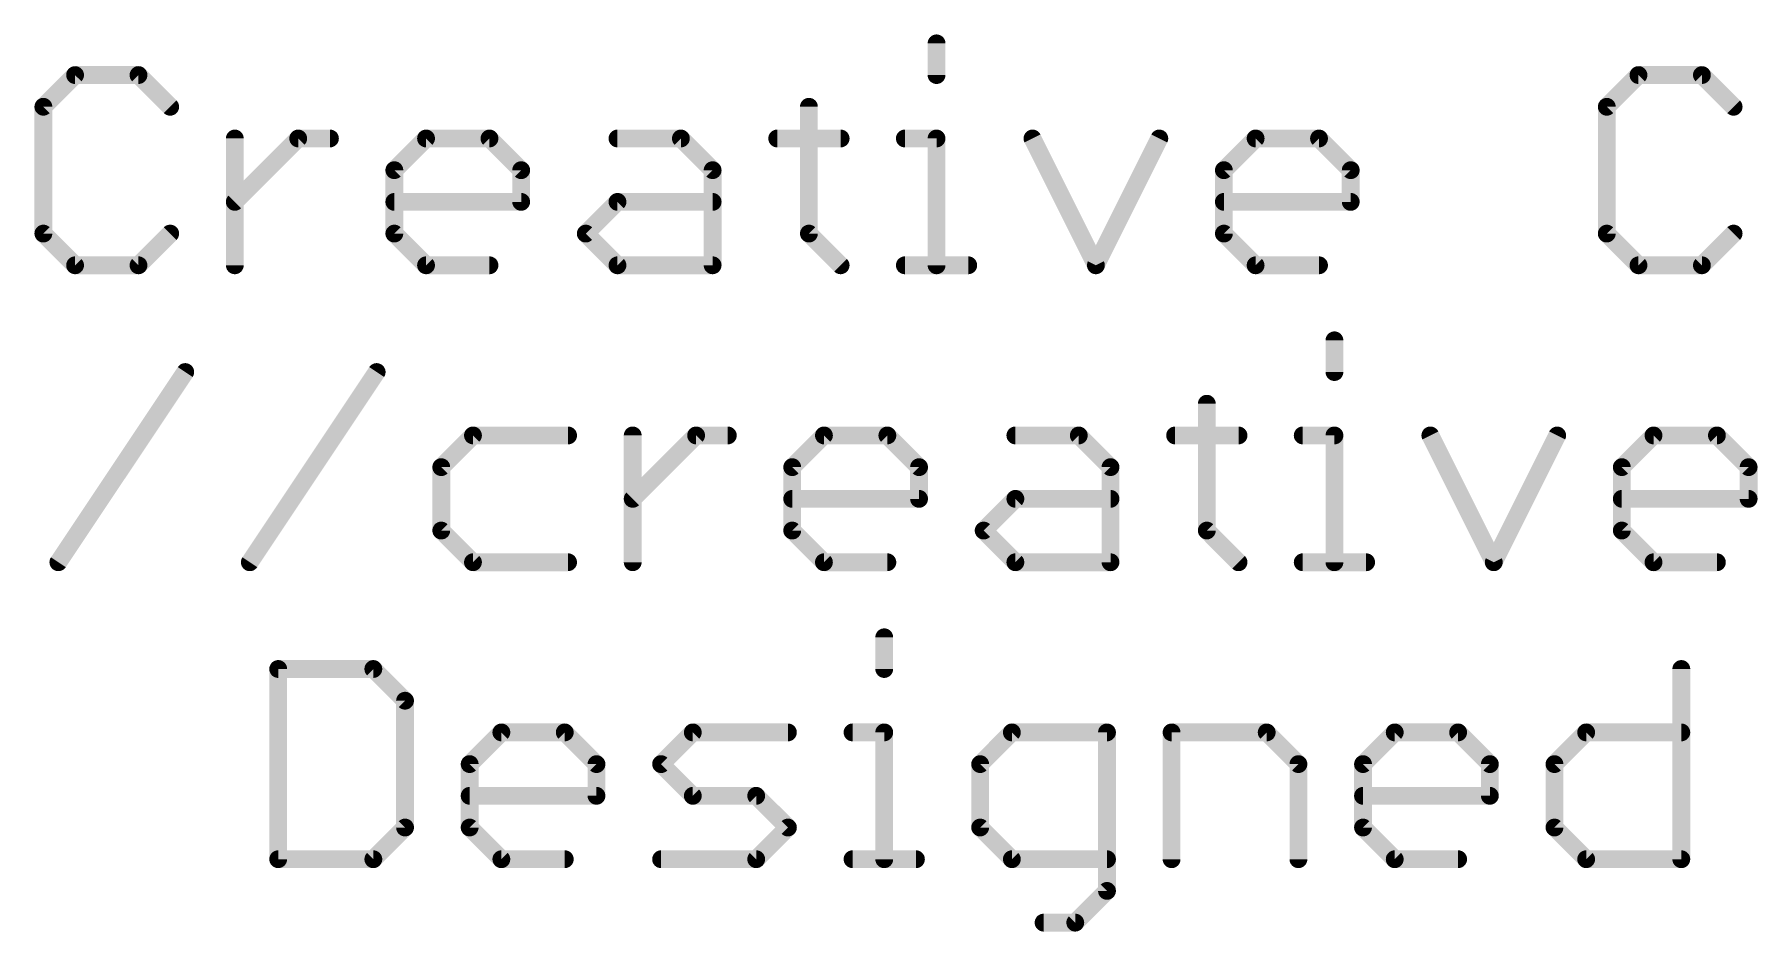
# Model space of a CAD drawing. Extents: x -45 to 62, y -39 to 23.
# Drawn here: x -15 to -0.26, y -38.64 to -30.97 of the extents above; entities that cross this region are included whole.
import ezdxf

# ---------------------------------------------------------------- set-up
doc = ezdxf.new("R2010")
doc.units = 0
doc.layers.add('51', color=53, linetype='CONTINUOUS')

msp = doc.modelspace()

# ---------------------------------------------------------------- linework, layer by layer
at = {"layer": '51', "const_width": 0.1524}
for points in [[(-7.2856, -31.0456), (-7.2856, -31.3168)], [(-14.6528, -31.3168), (-14.924, -31.588)], [(-14.1105, -31.3168), (-14.6528, -31.3168)], [(-13.8393, -31.588), (-14.1105, -31.3168)], [(-1.2827, -31.3168), (-1.5539, -31.588)], [(-0.7404, -31.3168), (-1.2827, -31.3168)], [(-0.4692, -31.588), (-0.7404, -31.3168)], [(-14.924, -31.588), (-14.924, -32.6726)], [(-8.3771, -31.588), (-8.3771, -32.6726)], [(-1.5539, -31.588), (-1.5539, -32.6726)], [(-13.2868, -32.9438), (-13.2868, -31.8591)], [(-13.2868, -32.4015), (-12.7445, -31.8591)], [(-12.7445, -31.8591), (-12.4733, -31.8591)], [(-11.9225, -32.1303), (-11.6514, -31.8591)], [(-11.6514, -31.8591), (-11.109, -31.8591)], [(-11.109, -31.8591), (-10.8379, -32.1303)], [(-10.0142, -31.8591), (-9.4719, -31.8591)], [(-9.4719, -31.8591), (-9.2007, -32.1303)], [(-8.6482, -31.8591), (-8.1059, -31.8591)], [(-7.5568, -31.8591), (-7.2856, -31.8591)], [(-7.2856, -31.8591), (-7.2856, -32.9438)], [(-6.4653, -31.8591), (-5.923, -32.9438)], [(-5.923, -32.9438), (-5.3807, -31.8591)], [(-4.8282, -32.1303), (-4.557, -31.8591)], [(-4.557, -31.8591), (-4.0147, -31.8591)], [(-4.0147, -31.8591), (-3.7435, -32.1303)], [(-11.9225, -32.6726), (-11.9225, -32.1303)], [(-10.8379, -32.1303), (-10.8379, -32.4015)], [(-9.2007, -32.1303), (-9.2007, -32.9438)], [(-4.8282, -32.6726), (-4.8282, -32.1303)], [(-3.7435, -32.1303), (-3.7435, -32.4015)], [(-10.8379, -32.4015), (-11.9225, -32.4015)], [(-10.2854, -32.6726), (-10.0142, -32.4015)], [(-10.0142, -32.4015), (-9.2007, -32.4015)], [(-3.7435, -32.4015), (-4.8282, -32.4015)], [(-14.924, -32.6726), (-14.6528, -32.9438)], [(-14.1105, -32.9438), (-13.8393, -32.6726)], [(-11.6514, -32.9438), (-11.9225, -32.6726)], [(-10.0142, -32.9438), (-10.2854, -32.6726)], [(-8.3771, -32.6726), (-8.1059, -32.9438)], [(-4.557, -32.9438), (-4.8282, -32.6726)], [(-1.5539, -32.6726), (-1.2827, -32.9438)], [(-0.7404, -32.9438), (-0.4692, -32.6726)], [(-14.6528, -32.9438), (-14.1105, -32.9438)], [(-11.109, -32.9438), (-11.6514, -32.9438)], [(-9.2007, -32.9438), (-10.0142, -32.9438)], [(-7.5568, -32.9438), (-7.0145, -32.9438)], [(-4.0147, -32.9438), (-4.557, -32.9438)], [(-1.2827, -32.9438), (-0.7404, -32.9438)], [(-3.8829, -33.5856), (-3.8829, -33.8568)], [(-14.7956, -35.4838), (-13.7109, -33.8568)], [(-13.1584, -35.4838), (-12.0738, -33.8568)], [(-4.9743, -34.128), (-4.9743, -35.2126)], [(-11.2501, -34.3991), (-11.5213, -34.6703)], [(-10.4366, -34.3991), (-11.2501, -34.3991)], [(-9.8841, -35.4838), (-9.8841, -34.3991)], [(-9.8841, -34.9415), (-9.3418, -34.3991)], [(-9.3418, -34.3991), (-9.0706, -34.3991)], [(-8.5198, -34.6703), (-8.2486, -34.3991)], [(-8.2486, -34.3991), (-7.7063, -34.3991)], [(-7.7063, -34.3991), (-7.4352, -34.6703)], [(-6.6115, -34.3991), (-6.0692, -34.3991)], [(-6.0692, -34.3991), (-5.798, -34.6703)], [(-5.2455, -34.3991), (-4.7032, -34.3991)], [(-4.1541, -34.3991), (-3.8829, -34.3991)], [(-3.8829, -34.3991), (-3.8829, -35.4838)], [(-3.0626, -34.3991), (-2.5203, -35.4838)], [(-2.5203, -35.4838), (-1.978, -34.3991)], [(-1.4255, -34.6703), (-1.1543, -34.3991)], [(-1.1543, -34.3991), (-0.612, -34.3991)], [(-0.612, -34.3991), (-0.3408, -34.6703)], [(-11.5213, -34.6703), (-11.5213, -35.2126)], [(-8.5198, -35.2126), (-8.5198, -34.6703)], [(-7.4352, -34.6703), (-7.4352, -34.9415)], [(-5.798, -34.6703), (-5.798, -35.4838)], [(-1.4255, -35.2126), (-1.4255, -34.6703)], [(-0.3408, -34.6703), (-0.3408, -34.9415)], [(-7.4352, -34.9415), (-8.5198, -34.9415)], [(-6.8827, -35.2126), (-6.6115, -34.9415)], [(-6.6115, -34.9415), (-5.798, -34.9415)], [(-0.3408, -34.9415), (-1.4255, -34.9415)], [(-11.5213, -35.2126), (-11.2501, -35.4838)], [(-8.2486, -35.4838), (-8.5198, -35.2126)], [(-6.6115, -35.4838), (-6.8827, -35.2126)], [(-4.9743, -35.2126), (-4.7032, -35.4838)], [(-1.1543, -35.4838), (-1.4255, -35.2126)], [(-11.2501, -35.4838), (-10.4366, -35.4838)], [(-7.7063, -35.4838), (-8.2486, -35.4838)], [(-5.798, -35.4838), (-6.6115, -35.4838)], [(-4.1541, -35.4838), (-3.6117, -35.4838)], [(-0.612, -35.4838), (-1.1543, -35.4838)], [(-7.733, -36.1256), (-7.733, -36.3968)], [(-12.9157, -36.3968), (-12.9157, -38.0238)], [(-12.1022, -36.3968), (-12.9157, -36.3968)], [(-11.831, -36.668), (-12.1022, -36.3968)], [(-0.9166, -36.3968), (-0.9166, -38.0238)], [(-11.831, -37.7526), (-11.831, -36.668)], [(-11.2785, -37.2103), (-11.0073, -36.9391)], [(-11.0073, -36.9391), (-10.465, -36.9391)], [(-10.465, -36.9391), (-10.1938, -37.2103)], [(-9.6413, -37.2103), (-9.3702, -36.9391)], [(-9.3702, -36.9391), (-8.5567, -36.9391)], [(-8.0042, -36.9391), (-7.733, -36.9391)], [(-7.733, -36.9391), (-7.733, -38.0238)], [(-6.6416, -36.9391), (-6.9127, -37.2103)], [(-5.8281, -36.9391), (-6.6416, -36.9391)], [(-5.8281, -38.295), (-5.8281, -36.9391)], [(-5.2756, -38.0238), (-5.2756, -36.9391)], [(-5.2756, -36.9391), (-4.4621, -36.9391)], [(-4.4621, -36.9391), (-4.1909, -37.2103)], [(-3.6384, -37.2103), (-3.3673, -36.9391)], [(-3.3673, -36.9391), (-2.8249, -36.9391)], [(-2.8249, -36.9391), (-2.5538, -37.2103)], [(-2.0013, -37.2103), (-1.7301, -36.9391)], [(-1.7301, -36.9391), (-0.9166, -36.9391)], [(-11.2785, -37.7526), (-11.2785, -37.2103)], [(-10.1938, -37.2103), (-10.1938, -37.4815)], [(-9.3702, -37.4815), (-9.6413, -37.2103)], [(-6.9127, -37.2103), (-6.9127, -37.7526)], [(-4.1909, -37.2103), (-4.1909, -38.0238)], [(-3.6384, -37.7526), (-3.6384, -37.2103)], [(-2.5538, -37.2103), (-2.5538, -37.4815)], [(-2.0013, -37.7526), (-2.0013, -37.2103)], [(-10.1938, -37.4815), (-11.2785, -37.4815)], [(-8.8278, -37.4815), (-9.3702, -37.4815)], [(-8.5567, -37.7526), (-8.8278, -37.4815)], [(-2.5538, -37.4815), (-3.6384, -37.4815)], [(-12.1022, -38.0238), (-11.831, -37.7526)], [(-11.0073, -38.0238), (-11.2785, -37.7526)], [(-8.8278, -38.0238), (-8.5567, -37.7526)], [(-6.9127, -37.7526), (-6.6416, -38.0238)], [(-3.3673, -38.0238), (-3.6384, -37.7526)], [(-1.7301, -38.0238), (-2.0013, -37.7526)], [(-12.9157, -38.0238), (-12.1022, -38.0238)], [(-10.465, -38.0238), (-11.0073, -38.0238)], [(-9.6413, -38.0238), (-8.8278, -38.0238)], [(-8.0042, -38.0238), (-7.4619, -38.0238)], [(-6.6416, -38.0238), (-5.8281, -38.0238)], [(-2.8249, -38.0238), (-3.3673, -38.0238)], [(-0.9166, -38.0238), (-1.7301, -38.0238)], [(-6.0993, -38.5661), (-5.8281, -38.295)], [(-6.3704, -38.5661), (-6.0993, -38.5661)]]:
    msp.add_lwpolyline(points, dxfattribs=at)
at = {"layer": '51', "const_width": 0.0762}
for points in [[(-7.2475, -31.0456, 1), (-7.3237, -31.0456)], [(-14.6528, -31.2787, 1), (-14.6528, -31.3549)], [(-14.6259, -31.3438, 1), (-14.6798, -31.2899)], [(-14.0836, -31.2899, 1), (-14.1374, -31.3438)], [(-14.1105, -31.3549, 1), (-14.1105, -31.2787)], [(-7.3237, -31.3168, 1), (-7.2475, -31.3168)], [(-1.2827, -31.2787, 1), (-1.2827, -31.3549)], [(-1.2558, -31.3438, 1), (-1.3097, -31.2899)], [(-0.7134, -31.2899, 1), (-0.7673, -31.3438)], [(-0.7404, -31.3549, 1), (-0.7404, -31.2787)], [(-14.8859, -31.588, 1), (-14.9621, -31.588)], [(-14.9509, -31.561, 1), (-14.897, -31.6149)], [(-13.8663, -31.6149, 1), (-13.8124, -31.561)], [(-8.339, -31.588, 1), (-8.4152, -31.588)], [(-1.5158, -31.588, 1), (-1.592, -31.588)], [(-1.5808, -31.561, 1), (-1.5269, -31.6149)], [(-0.4962, -31.6149, 1), (-0.4423, -31.561)], [(-13.2487, -31.8591, 1), (-13.3249, -31.8591)], [(-12.7445, -31.821, 1), (-12.7445, -31.8972)], [(-12.7176, -31.8861, 1), (-12.7714, -31.8322)], [(-12.4733, -31.8972, 1), (-12.4733, -31.821)], [(-11.6514, -31.821, 1), (-11.6514, -31.8972)], [(-11.6244, -31.8861, 1), (-11.6783, -31.8322)], [(-11.0821, -31.8322, 1), (-11.136, -31.8861)], [(-11.109, -31.8972, 1), (-11.109, -31.821)], [(-10.0142, -31.821, 1), (-10.0142, -31.8972)], [(-9.4449, -31.8322, 1), (-9.4988, -31.8861)], [(-9.4719, -31.8972, 1), (-9.4719, -31.821)], [(-8.6482, -31.821, 1), (-8.6482, -31.8972)], [(-8.1059, -31.8972, 1), (-8.1059, -31.821)], [(-7.5568, -31.821, 1), (-7.5568, -31.8972)], [(-7.2475, -31.8591, 1), (-7.3237, -31.8591)], [(-7.2856, -31.8972, 1), (-7.2856, -31.821)], [(-6.4313, -31.8421, 1), (-6.4994, -31.8762)], [(-5.3466, -31.8762, 1), (-5.4148, -31.8421)], [(-4.557, -31.821, 1), (-4.557, -31.8972)], [(-4.5301, -31.8861, 1), (-4.584, -31.8322)], [(-3.9878, -31.8322, 1), (-4.0416, -31.8861)], [(-4.0147, -31.8972, 1), (-4.0147, -31.821)], [(-11.8844, -32.1303, 1), (-11.9606, -32.1303)], [(-11.9495, -32.1034, 1), (-11.8956, -32.1572)], [(-10.7998, -32.1303, 1), (-10.876, -32.1303)], [(-10.8648, -32.1572, 1), (-10.8109, -32.1034)], [(-9.1626, -32.1303, 1), (-9.2388, -32.1303)], [(-9.2277, -32.1572, 1), (-9.1738, -32.1034)], [(-4.7901, -32.1303, 1), (-4.8663, -32.1303)], [(-4.8551, -32.1034, 1), (-4.8012, -32.1572)], [(-3.7054, -32.1303, 1), (-3.7816, -32.1303)], [(-3.7705, -32.1572, 1), (-3.7166, -32.1034)], [(-13.3138, -32.3745, 1), (-13.2599, -32.4284)], [(-11.9225, -32.3634, 1), (-11.9225, -32.4396)], [(-10.876, -32.4015, 1), (-10.7998, -32.4015)], [(-10.8379, -32.4396, 1), (-10.8379, -32.3634)], [(-10.0142, -32.3634, 1), (-10.0142, -32.4396)], [(-9.9873, -32.4284, 1), (-10.0412, -32.3745)], [(-9.2007, -32.4396, 1), (-9.2007, -32.3634)], [(-4.8282, -32.3634, 1), (-4.8282, -32.4396)], [(-3.7816, -32.4015, 1), (-3.7054, -32.4015)], [(-3.7435, -32.4396, 1), (-3.7435, -32.3634)], [(-14.897, -32.6457, 1), (-14.9509, -32.6996)], [(-14.9621, -32.6726, 1), (-14.8859, -32.6726)], [(-13.8124, -32.6996, 1), (-13.8663, -32.6457)], [(-11.8956, -32.6457, 1), (-11.9495, -32.6996)], [(-11.9606, -32.6726, 1), (-11.8844, -32.6726)], [(-10.2584, -32.6457, 1), (-10.3123, -32.6996)], [(-10.3123, -32.6457, 1), (-10.2584, -32.6996)], [(-8.3501, -32.6457, 1), (-8.404, -32.6996)], [(-8.4152, -32.6726, 1), (-8.339, -32.6726)], [(-4.8012, -32.6457, 1), (-4.8551, -32.6996)], [(-4.8663, -32.6726, 1), (-4.7901, -32.6726)], [(-1.5269, -32.6457, 1), (-1.5808, -32.6996)], [(-1.592, -32.6726, 1), (-1.5158, -32.6726)], [(-0.4423, -32.6996, 1), (-0.4962, -32.6457)], [(-14.6528, -32.9057, 1), (-14.6528, -32.9819)], [(-14.6798, -32.9707, 1), (-14.6259, -32.9169)], [(-14.1374, -32.9169, 1), (-14.0836, -32.9707)], [(-14.1105, -32.9819, 1), (-14.1105, -32.9057)], [(-13.3249, -32.9438, 1), (-13.2487, -32.9438)], [(-11.6514, -32.9057, 1), (-11.6514, -32.9819)], [(-11.6783, -32.9707, 1), (-11.6244, -32.9169)], [(-11.109, -32.9819, 1), (-11.109, -32.9057)], [(-10.0142, -32.9057, 1), (-10.0142, -32.9819)], [(-10.0412, -32.9707, 1), (-9.9873, -32.9169)], [(-9.2388, -32.9438, 1), (-9.1626, -32.9438)], [(-9.2007, -32.9819, 1), (-9.2007, -32.9057)], [(-8.1328, -32.9707, 1), (-8.079, -32.9169)], [(-7.5568, -32.9057, 1), (-7.5568, -32.9819)], [(-7.3237, -32.9438, 1), (-7.2475, -32.9438)], [(-7.0145, -32.9819, 1), (-7.0145, -32.9057)], [(-5.9571, -32.9268, 1), (-5.8889, -32.9608)], [(-5.9571, -32.9608, 1), (-5.8889, -32.9268)], [(-4.557, -32.9057, 1), (-4.557, -32.9819)], [(-4.584, -32.9707, 1), (-4.5301, -32.9169)], [(-4.0147, -32.9819, 1), (-4.0147, -32.9057)], [(-1.2827, -32.9057, 1), (-1.2827, -32.9819)], [(-1.3097, -32.9707, 1), (-1.2558, -32.9169)], [(-0.7673, -32.9169, 1), (-0.7134, -32.9707)], [(-0.7404, -32.9819, 1), (-0.7404, -32.9057)], [(-3.8448, -33.5856, 1), (-3.921, -33.5856)], [(-13.6792, -33.8779, 1), (-13.7426, -33.8357)], [(-12.0421, -33.8779, 1), (-12.1055, -33.8357)], [(-3.921, -33.8568, 1), (-3.8448, -33.8568)], [(-4.9362, -34.128, 1), (-5.0124, -34.128)], [(-11.2501, -34.361, 1), (-11.2501, -34.4372)], [(-11.2232, -34.4261, 1), (-11.277, -34.3722)], [(-10.4366, -34.4372, 1), (-10.4366, -34.361)], [(-9.846, -34.3991, 1), (-9.9222, -34.3991)], [(-9.3418, -34.361, 1), (-9.3418, -34.4372)], [(-9.3148, -34.4261, 1), (-9.3687, -34.3722)], [(-9.0706, -34.4372, 1), (-9.0706, -34.361)], [(-8.2486, -34.361, 1), (-8.2486, -34.4372)], [(-8.2217, -34.4261, 1), (-8.2756, -34.3722)], [(-7.6794, -34.3722, 1), (-7.7333, -34.4261)], [(-7.7063, -34.4372, 1), (-7.7063, -34.361)], [(-6.6115, -34.361, 1), (-6.6115, -34.4372)], [(-6.0422, -34.3722, 1), (-6.0961, -34.4261)], [(-6.0692, -34.4372, 1), (-6.0692, -34.361)], [(-5.2455, -34.361, 1), (-5.2455, -34.4372)], [(-4.7032, -34.4372, 1), (-4.7032, -34.361)], [(-4.1541, -34.361, 1), (-4.1541, -34.4372)], [(-3.8448, -34.3991, 1), (-3.921, -34.3991)], [(-3.8829, -34.4372, 1), (-3.8829, -34.361)], [(-3.0285, -34.3821, 1), (-3.0967, -34.4162)], [(-1.9439, -34.4162, 1), (-2.012, -34.3821)], [(-1.1543, -34.361, 1), (-1.1543, -34.4372)], [(-1.1274, -34.4261, 1), (-1.1812, -34.3722)], [(-0.585, -34.3722, 1), (-0.6389, -34.4261)], [(-0.612, -34.4372, 1), (-0.612, -34.361)], [(-11.4832, -34.6703, 1), (-11.5594, -34.6703)], [(-11.5482, -34.6434, 1), (-11.4943, -34.6972)], [(-8.4817, -34.6703, 1), (-8.5579, -34.6703)], [(-8.5468, -34.6434, 1), (-8.4929, -34.6972)], [(-7.3971, -34.6703, 1), (-7.4733, -34.6703)], [(-7.4621, -34.6972, 1), (-7.4082, -34.6434)], [(-5.7599, -34.6703, 1), (-5.8361, -34.6703)], [(-5.8249, -34.6972, 1), (-5.7711, -34.6434)], [(-1.3874, -34.6703, 1), (-1.4636, -34.6703)], [(-1.4524, -34.6434, 1), (-1.3985, -34.6972)], [(-0.3027, -34.6703, 1), (-0.3789, -34.6703)], [(-0.3678, -34.6972, 1), (-0.3139, -34.6434)], [(-9.9111, -34.9145, 1), (-9.8572, -34.9684)], [(-8.5198, -34.9034, 1), (-8.5198, -34.9796)], [(-7.4733, -34.9415, 1), (-7.3971, -34.9415)], [(-7.4352, -34.9796, 1), (-7.4352, -34.9034)], [(-6.6115, -34.9034, 1), (-6.6115, -34.9796)], [(-6.5846, -34.9684, 1), (-6.6384, -34.9145)], [(-5.798, -34.9796, 1), (-5.798, -34.9034)], [(-1.4255, -34.9034, 1), (-1.4255, -34.9796)], [(-0.3789, -34.9415, 1), (-0.3027, -34.9415)], [(-0.3408, -34.9796, 1), (-0.3408, -34.9034)], [(-11.4943, -35.1857, 1), (-11.5482, -35.2396)], [(-11.5594, -35.2126, 1), (-11.4832, -35.2126)], [(-8.4929, -35.1857, 1), (-8.5468, -35.2396)], [(-8.5579, -35.2126, 1), (-8.4817, -35.2126)], [(-6.8557, -35.1857, 1), (-6.9096, -35.2396)], [(-6.9096, -35.1857, 1), (-6.8557, -35.2396)], [(-4.9474, -35.1857, 1), (-5.0013, -35.2396)], [(-5.0124, -35.2126, 1), (-4.9362, -35.2126)], [(-1.3985, -35.1857, 1), (-1.4524, -35.2396)], [(-1.4636, -35.2126, 1), (-1.3874, -35.2126)], [(-14.8273, -35.4627, 1), (-14.7639, -35.5049)], [(-13.1901, -35.4627, 1), (-13.1267, -35.5049)], [(-11.2501, -35.4457, 1), (-11.2501, -35.5219)], [(-11.277, -35.5107, 1), (-11.2232, -35.4569)], [(-10.4366, -35.5219, 1), (-10.4366, -35.4457)], [(-9.9222, -35.4838, 1), (-9.846, -35.4838)], [(-8.2486, -35.4457, 1), (-8.2486, -35.5219)], [(-8.2756, -35.5107, 1), (-8.2217, -35.4569)], [(-7.7063, -35.5219, 1), (-7.7063, -35.4457)], [(-6.6115, -35.4457, 1), (-6.6115, -35.5219)], [(-6.6384, -35.5107, 1), (-6.5846, -35.4569)], [(-5.8361, -35.4838, 1), (-5.7599, -35.4838)], [(-5.798, -35.5219, 1), (-5.798, -35.4457)], [(-4.7301, -35.5107, 1), (-4.6762, -35.4569)], [(-4.1541, -35.4457, 1), (-4.1541, -35.5219)], [(-3.921, -35.4838, 1), (-3.8448, -35.4838)], [(-3.6117, -35.5219, 1), (-3.6117, -35.4457)], [(-2.5544, -35.4668, 1), (-2.4862, -35.5008)], [(-2.5544, -35.5008, 1), (-2.4862, -35.4668)], [(-1.1543, -35.4457, 1), (-1.1543, -35.5219)], [(-1.1812, -35.5107, 1), (-1.1274, -35.4569)], [(-0.612, -35.5219, 1), (-0.612, -35.4457)], [(-7.6949, -36.1256, 1), (-7.7711, -36.1256)], [(-12.8776, -36.3968, 1), (-12.9538, -36.3968)], [(-12.9157, -36.3587, 1), (-12.9157, -36.4349)], [(-12.0752, -36.3699, 1), (-12.1291, -36.4238)], [(-12.1022, -36.4349, 1), (-12.1022, -36.3587)], [(-7.7711, -36.3968, 1), (-7.6949, -36.3968)], [(-0.8785, -36.3968, 1), (-0.9547, -36.3968)], [(-11.7929, -36.668, 1), (-11.8691, -36.668)], [(-11.8579, -36.6949, 1), (-11.8041, -36.641)], [(-11.0073, -36.901, 1), (-11.0073, -36.9772)], [(-10.9804, -36.9661, 1), (-11.0343, -36.9122)], [(-10.4381, -36.9122, 1), (-10.4919, -36.9661)], [(-10.465, -36.9772, 1), (-10.465, -36.901)], [(-9.3702, -36.901, 1), (-9.3702, -36.9772)], [(-9.3432, -36.9661, 1), (-9.3971, -36.9122)], [(-8.5567, -36.9772, 1), (-8.5567, -36.901)], [(-8.0042, -36.901, 1), (-8.0042, -36.9772)], [(-7.6949, -36.9391, 1), (-7.7711, -36.9391)], [(-7.733, -36.9772, 1), (-7.733, -36.901)], [(-6.6416, -36.901, 1), (-6.6416, -36.9772)], [(-6.6146, -36.9661, 1), (-6.6685, -36.9122)], [(-5.79, -36.9391, 1), (-5.8662, -36.9391)], [(-5.8281, -36.9772, 1), (-5.8281, -36.901)], [(-5.2375, -36.9391, 1), (-5.3137, -36.9391)], [(-5.2756, -36.901, 1), (-5.2756, -36.9772)], [(-4.4352, -36.9122, 1), (-4.489, -36.9661)], [(-4.4621, -36.9772, 1), (-4.4621, -36.901)], [(-3.3673, -36.901, 1), (-3.3673, -36.9772)], [(-3.3403, -36.9661, 1), (-3.3942, -36.9122)], [(-2.798, -36.9122, 1), (-2.8519, -36.9661)], [(-2.8249, -36.9772, 1), (-2.8249, -36.901)], [(-1.7301, -36.901, 1), (-1.7301, -36.9772)], [(-1.7032, -36.9661, 1), (-1.7571, -36.9122)], [(-0.9166, -36.9772, 1), (-0.9166, -36.901)], [(-11.2404, -37.2103, 1), (-11.3166, -37.2103)], [(-11.3054, -37.1834, 1), (-11.2516, -37.2372)], [(-10.1557, -37.2103, 1), (-10.2319, -37.2103)], [(-10.2208, -37.2372, 1), (-10.1669, -37.1834)], [(-9.6144, -37.1834, 1), (-9.6683, -37.2372)], [(-9.6683, -37.1834, 1), (-9.6144, -37.2372)], [(-6.8746, -37.2103, 1), (-6.9508, -37.2103)], [(-6.9397, -37.1834, 1), (-6.8858, -37.2372)], [(-4.1528, -37.2103, 1), (-4.229, -37.2103)], [(-4.2179, -37.2372, 1), (-4.164, -37.1834)], [(-3.6003, -37.2103, 1), (-3.6765, -37.2103)], [(-3.6654, -37.1834, 1), (-3.6115, -37.2372)], [(-2.5157, -37.2103, 1), (-2.5919, -37.2103)], [(-2.5807, -37.2372, 1), (-2.5268, -37.1834)], [(-1.9632, -37.2103, 1), (-2.0394, -37.2103)], [(-2.0282, -37.1834, 1), (-1.9743, -37.2372)], [(-11.2785, -37.4434, 1), (-11.2785, -37.5196)], [(-10.1938, -37.5196, 1), (-10.1938, -37.4434)], [(-9.3702, -37.4434, 1), (-9.3702, -37.5196)], [(-9.3971, -37.5084, 1), (-9.3432, -37.4545)], [(-8.8009, -37.4545, 1), (-8.8548, -37.5084)], [(-8.8278, -37.5196, 1), (-8.8278, -37.4434)], [(-3.6384, -37.4434, 1), (-3.6384, -37.5196)], [(-2.5538, -37.5196, 1), (-2.5538, -37.4434)], [(-10.2319, -37.4815, 1), (-10.1557, -37.4815)], [(-2.5919, -37.4815, 1), (-2.5157, -37.4815)], [(-11.8691, -37.7526, 1), (-11.7929, -37.7526)], [(-11.8041, -37.7796, 1), (-11.8579, -37.7257)], [(-11.2516, -37.7257, 1), (-11.3054, -37.7796)], [(-11.3166, -37.7526, 1), (-11.2404, -37.7526)], [(-8.5297, -37.7796, 1), (-8.5836, -37.7257)], [(-8.5836, -37.7796, 1), (-8.5297, -37.7257)], [(-6.8858, -37.7257, 1), (-6.9397, -37.7796)], [(-6.9508, -37.7526, 1), (-6.8746, -37.7526)], [(-3.6115, -37.7257, 1), (-3.6654, -37.7796)], [(-3.6765, -37.7526, 1), (-3.6003, -37.7526)], [(-1.9743, -37.7257, 1), (-2.0282, -37.7796)], [(-2.0394, -37.7526, 1), (-1.9632, -37.7526)], [(-12.9157, -37.9857, 1), (-12.9157, -38.0619)], [(-12.9538, -38.0238, 1), (-12.8776, -38.0238)], [(-12.1291, -37.9969, 1), (-12.0752, -38.0507)], [(-12.1022, -38.0619, 1), (-12.1022, -37.9857)], [(-11.0073, -37.9857, 1), (-11.0073, -38.0619)], [(-11.0343, -38.0507, 1), (-10.9804, -37.9969)], [(-10.465, -38.0619, 1), (-10.465, -37.9857)], [(-9.6413, -37.9857, 1), (-9.6413, -38.0619)], [(-8.8548, -37.9969, 1), (-8.8009, -38.0507)], [(-8.8278, -38.0619, 1), (-8.8278, -37.9857)], [(-8.0042, -37.9857, 1), (-8.0042, -38.0619)], [(-7.7711, -38.0238, 1), (-7.6949, -38.0238)], [(-7.4619, -38.0619, 1), (-7.4619, -37.9857)], [(-6.6416, -37.9857, 1), (-6.6416, -38.0619)], [(-6.6685, -38.0507, 1), (-6.6146, -37.9969)], [(-5.8281, -38.0619, 1), (-5.8281, -37.9857)], [(-5.3137, -38.0238, 1), (-5.2375, -38.0238)], [(-4.229, -38.0238, 1), (-4.1528, -38.0238)], [(-3.3673, -37.9857, 1), (-3.3673, -38.0619)], [(-3.3942, -38.0507, 1), (-3.3403, -37.9969)], [(-2.8249, -38.0619, 1), (-2.8249, -37.9857)], [(-1.7301, -37.9857, 1), (-1.7301, -38.0619)], [(-1.7571, -38.0507, 1), (-1.7032, -37.9969)], [(-0.9547, -38.0238, 1), (-0.8785, -38.0238)], [(-0.9166, -38.0619, 1), (-0.9166, -37.9857)], [(-5.8662, -38.295, 1), (-5.79, -38.295)], [(-5.8011, -38.3219, 1), (-5.855, -38.268)], [(-6.3704, -38.528, 1), (-6.3704, -38.6042)], [(-6.1262, -38.5392, 1), (-6.0723, -38.5931)], [(-6.0993, -38.6042, 1), (-6.0993, -38.528)]]:
    msp.add_lwpolyline(points, format="xyb", dxfattribs=at)

doc.saveas('drawing.dxf')
